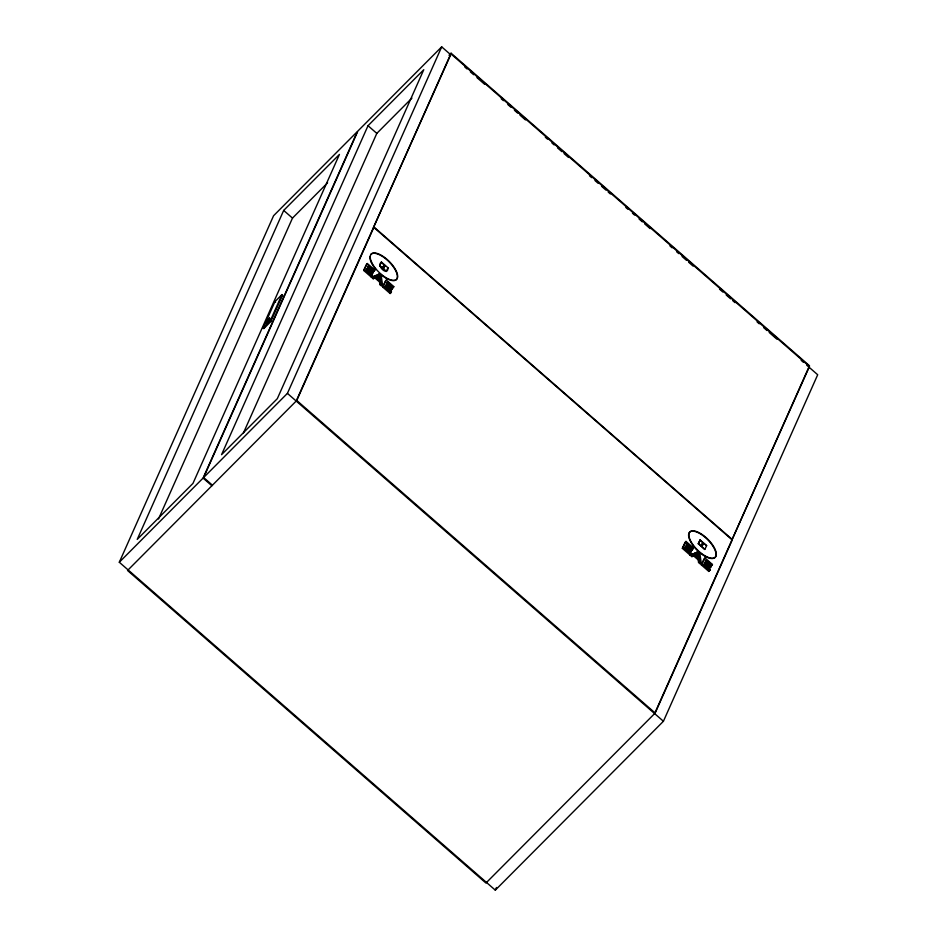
<?xml version="1.0" encoding="UTF-8"?>
<svg xmlns="http://www.w3.org/2000/svg" width="937" height="937" viewBox="0 0 937 937"><rect width="100%" height="100%" fill="white"/><g stroke="black" fill="none" stroke-linecap="round" stroke-linejoin="round"><path stroke-width="1.41" d="M119.304 562.247L273.581 215.733L357.36 131.567L203.083 478.093L119.304 562.247L495.31 890.15L663.419 721.267L817.696 374.753L806.698 365.161M283.688 210.427L137.224 539.396L192.975 483.387L339.44 154.418L283.688 210.427L292.485 218.098L158.517 518.993M263.203 327.985L274.916 301.655L281.932 294.616L282.576 295.178L270.852 321.52L263.847 328.547L263.203 327.985L270.207 320.946L281.932 294.616M263.847 328.547L265.019 325.924M212.441 485.202L203.634 477.53L357.922 131.004L441.69 46.85L450.486 54.522L451.048 53.959L809.463 366.519L731.832 540.169M368.018 125.71L221.554 454.679L277.317 398.67L423.782 69.701L368.018 125.71L376.815 133.382L243.456 432.929M203.634 477.53L287.413 393.376L441.69 46.85M296.209 401.048L451.084 53.21L809.486 365.758L654.623 713.596M296.771 400.486L373.828 227.398L732.242 539.958L655.174 713.034L485.952 883.041L127.537 570.481L296.771 400.486L655.174 713.034M373.43 227.609L451.048 53.959M367.573 267.947L366.578 268.942L372.036 273.698L373.031 272.702L367.573 267.947L366.59 270.149L372.446 275.255L371.146 276.954L363.708 270.465L366.344 264.539L367.339 263.531L374.777 270.02L374.472 270.723L373.476 271.718L367.62 266.612L368.616 265.616L374.472 270.723M363.708 270.465L367.339 263.531M368.616 265.616L367.89 267.244L373.348 271.999L373.031 272.702M372.036 273.698L373.348 271.999M371.146 276.954L372.446 275.255M373.476 271.718L374.777 270.02M379.614 265.862L381.464 262.079L387.977 267.759C388.141 276.989 375.725 265.534 381.464 262.079M382.659 267.83L384.006 265.511L384.65 266.073L383.877 267.83L382.659 267.83L384.006 265.511M383.315 268.392L384.65 266.073M386.138 271.554L387.977 267.759M386.571 284.508L385.575 285.504L391.034 290.271L392.029 289.264L386.571 284.508L385.587 286.71L391.443 291.817L390.132 293.515L382.694 287.027L385.341 281.1L386.337 280.093L393.774 286.581L393.458 287.284L392.462 288.291L386.606 283.173L387.602 282.178L393.458 287.284M382.694 287.027L386.337 280.093M387.602 282.178L386.876 283.806L392.334 288.561L392.029 289.264M391.034 290.271L392.334 288.561M390.132 293.515L391.443 291.817M392.462 288.291L393.774 286.581M495.31 890.15L496.493 887.48M686.235 545.838L685.24 546.833L690.698 551.588L691.693 550.593L686.235 545.838L685.252 548.04L691.108 553.146L689.796 554.845L682.359 548.356L685.006 542.429L686.001 541.422L693.439 547.911L693.122 548.613L692.127 549.609L686.271 544.502L687.266 543.507L693.122 548.613M682.359 548.356L686.001 541.422M685.24 546.833L684.256 549.035L685.252 548.04M687.266 543.507L686.54 545.135L691.998 549.89L691.693 550.593M690.698 551.588L691.998 549.89M689.796 554.845L691.108 553.146M692.127 549.609L693.439 547.911M698.276 543.753L700.115 539.97L706.639 545.65L704.788 549.445L698.276 543.753L700.115 539.97M702.656 543.401L701.321 545.721L702.656 543.401L703.312 543.964L701.977 546.283M705.221 562.399L704.226 563.395L709.684 568.162L710.679 567.154L705.221 562.399L704.249 564.601L710.105 569.708L708.794 571.418L701.356 564.929L703.992 558.991L704.987 557.983L712.436 564.472L711.124 566.182L705.268 561.076L706.264 560.068L712.12 565.175M701.356 564.929L704.987 557.983M706.264 560.068L705.538 561.696L710.996 566.452L710.679 567.154M709.684 568.162L710.996 566.452M708.794 571.418L710.105 569.708M711.124 566.182L712.436 564.472M267.759 320.876C262.864 327.107 272.749 317.643 269.294 319.259M449.01 55.283L451.084 53.21M292.485 218.098L327.587 182.832M376.815 133.382L411.929 98.116M280.573 297.193L282.576 295.178M365.594 271.144L366.59 270.149M371.602 277.352L379.251 273.92L381.195 275.619L382.565 285.047L381.57 286.054L379.895 284.59L379.555 281.99L375.011 278.031L373.195 278.746L371.602 277.352L376.92 275.408M373.195 278.746L376.006 277.024L380.551 280.995L380.89 283.595L382.565 285.047M375.011 278.031L376.006 277.024M378.255 274.916L379.251 273.92M376.744 276.743L375.749 277.739L379.825 275.537L380.41 279.94L376.744 276.743L379.825 275.537M379.555 281.99L380.551 280.995M379.895 284.59L380.89 283.595M690.253 555.243L697.901 551.811L699.857 553.509L701.227 562.938L700.232 563.945L698.557 562.481L698.217 559.881L693.673 555.922L691.857 556.637L690.253 555.243L697.901 551.811M703.312 543.964L702.106 543.964M691.857 556.637L694.668 554.915L699.213 558.885L699.552 561.486L701.227 562.938M693.673 555.922L694.668 554.915M695.43 555.231L698.487 553.427L699.072 557.831L695.406 554.634L698.487 553.427M706.639 545.65L699.845 540.251M704.788 549.445L698.557 543.472M698.217 559.881L699.213 558.885M698.557 562.481L699.552 561.486M464.822 67.019L467.036 68.951M470.339 71.833L473.653 74.714M476.956 77.607L484.675 84.33M501.225 98.76L503.427 100.681M507.842 104.534L511.145 107.415M514.448 110.297L517.763 113.19M519.965 115.11L525.481 119.924M545.334 137.224L547.536 139.156M551.952 142.998L554.154 144.919M557.468 147.812L561.872 151.653M564.074 153.574L568.49 157.428M589.443 175.699L591.645 177.62M594.96 180.501L598.263 183.394M601.577 186.276L605.981 190.129M608.195 192.05L610.397 193.971M625.834 207.44L628.036 209.361M632.452 213.203L634.654 215.123M639.069 218.977L642.372 221.858M644.586 223.779L650.102 228.593M669.943 245.904L672.157 247.825M676.561 251.678L678.775 253.599M682.077 256.48L686.493 260.334M688.695 262.255L693.111 266.096M719.569 289.182L722.884 292.063M726.187 294.956L730.602 298.798M732.804 300.718L735.018 302.639M757.073 321.883L759.275 323.804M763.69 327.645L766.993 330.538M769.195 332.459L776.914 339.194M801.182 360.347L803.384 362.268M373.992 227.047L732.394 539.607M381.183 262.36L385.529 266.143M383.444 266.073L384.1 266.635M383.221 267.268L383.877 267.83M701.883 545.158L702.527 545.721M379.895 265.581L386.419 271.273M369.529 267.314L372.727 270.09M707.189 561.767L709.309 563.617M367.983 269.188L370.162 271.098M389.16 287.659L391.338 289.568M376.674 278.535L378.501 280.14M364.704 269.469L372.141 275.958M372.598 276.356L374.191 277.75M383.69 286.031L391.127 292.52M683.354 547.36L690.792 553.849M691.248 554.247L692.853 555.641M702.352 563.922L709.789 570.41M367.55 272.854L369.506 274.553M705.198 567.307L709.11 570.715M274.916 301.655L275.572 302.218M270.207 320.946L270.852 321.52M287.413 393.376L663.419 721.267M203.083 478.093L211.879 485.764M697.479 554.423L697.924 557.726M378.829 276.532L379.274 279.835M370.736 254.583A17.908 7.449 44.9 0 1 392.462 265.675A17.908 7.449 44.9 0 1 390.565 280.198M389.499 279.847A17.908 7.449 44.9 0 1 379.848 273.616M375.819 269.423A17.908 7.449 44.9 0 1 369.974 256.515M688.8 537.065A17.908 7.449 44.9 0 1 706.603 538.623A17.908 7.449 44.9 0 1 711.769 558.534A17.908 7.449 44.9 0 1 689.058 538.072M265.651 322.351L269.587 318.065L265.651 322.351M371.509 262.067A17.908 7.449 44.9 0 0 395.215 280.14A17.908 7.449 44.9 0 0 385.095 257.804A17.908 7.449 44.9 0 0 371.509 262.067M690.159 539.958A17.908 7.449 44.9 0 0 713.877 558.03A17.908 7.449 44.9 0 0 703.757 535.695A17.908 7.449 44.9 0 0 690.159 539.958"/></g></svg>
